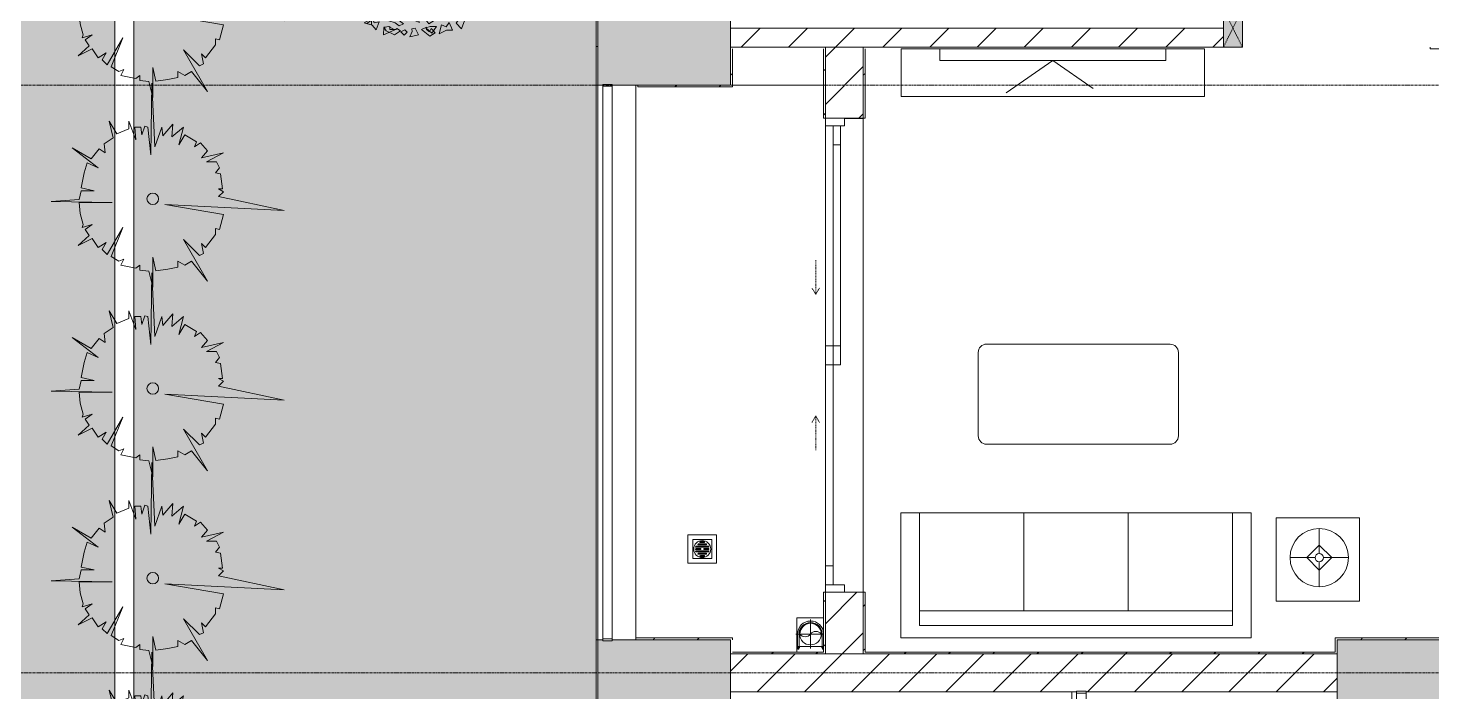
# Model space of a CAD drawing. Header units: millimetres. Extents: x 5357 to 259384, y -16348 to 109893.
# Drawn here: x 30646 to 38053, y 69837 to 73337 of the extents above; entities that cross this region are included whole.
import ezdxf

# ---------------------------------------------------------------- set-up
doc = ezdxf.new("R2010")
doc.units = ezdxf.units.MM
for name, pattern in [('Dash', [6, 3, -3]), ('Grid Line', [22.225, 12.7, -3.175, 3.175, -3.175]), ('IMPORT-CENTER _3_', [10.16, 6.35, -1.27, 1.27, -1.27])]:
    doc.linetypes.add(name, pattern=pattern)
for name, color, linetype, lineweight in [('0-1', 7, 'Continuous', 5), ('A-DOOR', 31, 'Continuous', 9), ('A-DOOR-FRAM', 31, 'Continuous', 9), ('A-DOOR-HDLN', 31, 'Dash', 9), ('A-FLOR-1', 53, 'Continuous', 9), ('A-FLOR-HRAL', 11, 'Continuous', 9), ('A-FLOR-HRAL-1', 254, 'Continuous', 9), ('A-FLOR-HRAL-2', 53, 'Continuous', 9), ('A-FLOR-PATT', 8, 'Continuous', 9), ('A-WALL', 113, 'Continuous', 9), ('A-WALL-1', 9, 'Continuous', 18), ('A-WALL-2', 53, 'Continuous', 9), ('A-WALL-3', 113, 'Continuous', 18), ('A-WALL-PATT', 111, 'Continuous', 9), ('A-WALL-PATT-1', 10, 'Continuous', 9), ('A-WALL-PATT-2', 53, 'Continuous', 9), ('G-IMPT', 8, 'Continuous', 9), ('G-IMPT-2', 8, 'IMPORT-CENTER _3_', 9), ('I-FURN', 30, 'Continuous', 9), ('I-FURN-1', 254, 'Continuous', 9), ('I-WALL-1', 9, 'Continuous', 18), ('L-PLNT-1', 7, 'Continuous', 9), ('M-EQPM', 50, 'Continuous', 9), ('S-BEAM-1', 53, 'Continuous', 9), ('S-COLS-1', 253, 'Continuous', 5), ('S-COLS-2', 9, 'Continuous', 18), ('S-COLS-3', 53, 'Continuous', 9), ('S-COLS-4', 254, 'Continuous', 9), ('S-COLS-HDLN-1', 53, 'Dash', 9), ('S-GRID-1', 1, 'Grid Line', 9)]:
    doc.layers.add(name, color=color, linetype=linetype, lineweight=lineweight)
pattern_1 = [(45, (0, 0), (-124.4508, 124.4508), [])]
pattern_2 = [(45, (0, 0), (-116.67262, 116.67262), [])]

# ---------------------------------------------------------------- blocks, each defined once
blk = doc.blocks.new('NCV_TKTC_KET CAU_rvt-1-TKCS_MB CẢNH QUAN CÂY XANH')
at = {"layer": 'S-COLS-1'}
for points in [[(34352.6, 73036.9), (34352.6, 73386.9), (33652.6, 73386.9), (33652.6, 73036.9), (33677.6, 73036.9), (33677.6, 73040.3), (33727.6, 73040.3), (33727.6, 73036.9)], [(33727.6, 69761.9), (34352.6, 69761.9), (34352.6, 70111.9), (33727.6, 70111.9), (33727.6, 70106.9), (33677.6, 70106.9), (33677.6, 70111.9), (33652.6, 70111.9), (33652.6, 69761.9), (33677.6, 69761.9)], [(38852.6, 69761.9), (38852.6, 70111.9), (37552.6, 70111.9), (37552.6, 69761.9), (38644.1, 69761.9)]]:
    blk.add_hatch(color=256, dxfattribs=at).paths.add_polyline_path(points)
at = {"layer": 'S-BEAM-1'}
blk.add_line((34362.6, 73036.9), (34842.6, 73036.9), dxfattribs=at)
at = {"layer": 'S-COLS-2'}
for p, q in [((33652.6, 73386.9), (33652.6, 73036.9)), ((34352.6, 73036.9), (34352.6, 73386.9)), ((33652.6, 73036.9), (33677.6, 73036.9)), ((33727.6, 73036.9), (34352.6, 73036.9)), ((33652.6, 70111.9), (33652.6, 69761.9)), ((33677.6, 70111.9), (33652.6, 70111.9)), ((34352.6, 70111.9), (33727.6, 70111.9)), ((34352.6, 69761.9), (34352.6, 70111.9)), ((37552.6, 70111.9), (37552.6, 69761.9)), ((38852.6, 70111.9), (37552.6, 70111.9))]:
    blk.add_line(p, q, dxfattribs=at)
blk = doc.blocks.new('Railing - 50 x 10mm-457210-TKCS_MB CẢNH QUAN CÂY XANH')
at = {"layer": 'A-FLOR-HRAL-2'}
for p, q in [((25, 5), (-25, 5)), ((-25, 5), (-25, -5)), ((25, -5), (25, 5)), ((-25, -5), (25, -5))]:
    blk.add_line(p, q, dxfattribs=at)
blk = doc.blocks.new('Railing - Railing-850823-TKCS_MB CẢNH QUAN CÂY XANH')
at = {"layer": 'A-FLOR-HRAL-2'}
for p, q in [((13269.1, 60569.6), (13269.1, 58880.8)), ((13319.1, 58880.8), (13319.1, 60569.6))]:
    blk.add_line(p, q, dxfattribs=at)
for p in [(13294.1, 60574.6), (13294.1, 58875.8)]:
    blk.add_blockref('Railing - 50 x 10mm-457210-TKCS_MB CẢNH QUAN CÂY XANH', p)
blk = doc.blocks.new('G1_SOF - BO TRU - 100x200-V60-TKCS_MB CẢNH QUAN CÂY XANH')
at = {"layer": 'S-COLS-3'}
blk.add_hatch(color=256, dxfattribs=at).paths.add_polyline_path([(50, 100), (-50, 100), (-50, -100), (50, -100)])
at = {"layer": 'S-COLS-2'}
for p, q in [((-50, 100), (-50, -100)), ((50, -100), (50, 100)), ((-50, -100), (50, -100))]:
    blk.add_line(p, q, dxfattribs=at)
at = {"layer": 'S-COLS-HDLN-1'}
for p, q in [((50, 100), (-50, -100)), ((-50, 100), (50, -100))]:
    blk.add_line(p, q, dxfattribs=at)
blk = doc.blocks.new('LOBBY_SOFA_1 - LOBBY_SOFA_1-V112-TKCS_MB CẢNH QUAN CÂY XANH')
at = {"layer": 'I-FURN'}
for p, q in [((-2556, 0), (-2556, -660)), ((-708, 0), (-2556, 0)), ((-708, -660), (-708, 0)), ((-2457, -66), (-2457, -660)), ((-807, -66), (-2457, -66)), ((-807, -660), (-807, -66)), ((-807, -143), (-2457, -143)), ((-1907, -143), (-1907, -660)), ((-1357, -143), (-1357, -660)), ((-3128.2, -193.5), (-2688.2, -193.5)), ((-3128.2, -633.5), (-3128.2, -193.5)), ((-2688.2, -193.5), (-2688.2, -633.5)), ((-2915.4, -269), (-2915.4, -401)), ((-2915.4, -357), (-2981.4, -423)), ((-2849.4, -423), (-2915.4, -357)), ((-2937.4, -423), (-3069.4, -423)), ((-2981.4, -423), (-2915.4, -489)), ((-2915.4, -489), (-2849.4, -423)), ((-2893.4, -423), (-2761.4, -423)), ((-2915.4, -445), (-2915.4, -577)), ((-2688.2, -633.5), (-3128.2, -633.5)), ((-2556, -660), (-708, -660)), ((-1160.3, -1020.5), (-2128.3, -1020.5)), ((-2172.3, -1064.5), (-2172.3, -1504.5)), ((-1116.3, -1504.5), (-1116.3, -1064.5)), ((-2128.3, -1548.5), (-1160.3, -1548.5))]:
    blk.add_line(p, q, dxfattribs=at)
for radius in [154, 22]:
    blk.add_circle((-2915.4, -423), radius, dxfattribs=at)
for centre, start, end in [((-2128.3, -1064.5), 90, 180), ((-1160.3, -1064.5), 0, 90), ((-2128.3, -1504.5), 180, 270), ((-1160.3, -1504.5), 270, 0)]:
    blk.add_arc(centre, 44, start, end, dxfattribs=at)
at = {"layer": 'I-FURN-1'}
for p, q in [((-708, 0), (-2556, 0)), ((-2556, 0), (-2556, -660)), ((-708, -660), (-708, 0)), ((-2688.2, -193.5), (-3128.2, -193.5)), ((-3128.2, -193.5), (-3128.2, -633.5)), ((-2688.2, -633.5), (-2688.2, -193.5)), ((-3128.2, -633.5), (-2688.2, -633.5)), ((-2556, -660), (-708, -660)), ((-1160.3, -1020.5), (-2128.3, -1020.5)), ((-2172.3, -1064.5), (-2172.3, -1504.5)), ((-1116.3, -1504.5), (-1116.3, -1064.5)), ((-2128.3, -1548.5), (-1160.3, -1548.5))]:
    blk.add_line(p, q, dxfattribs=at)
for centre, start, end in [((-2128.3, -1064.5), 90, 180), ((-1160.3, -1064.5), 0, 90), ((-2128.3, -1504.5), 180, 270), ((-1160.3, -1504.5), 270, 0)]:
    blk.add_arc(centre, 44, start, end, dxfattribs=at)
blk = doc.blocks.new('RES_BAN AN - RES_BAN AN-V80-TKCS_MB CẢNH QUAN CÂY XANH')
at = {"layer": 'I-FURN-1'}
for p, q in [((1600, 0), (0, 0)), ((0, 0), (0, -250)), ((1600, -250), (1600, 0)), ((0, -250), (1600, -250))]:
    blk.add_line(p, q, dxfattribs=at)
blk = doc.blocks.new('KE TIVI-2 - KE TIVI-2-V81-TKCS_MB CẢNH QUAN CÂY XANH')
at = {"layer": 'I-FURN-1'}
for p, q in [((-595.6, 0), (-595.6, -60)), ((595.6, 0), (-595.6, 0)), ((-595.6, -60), (595.6, -60)), ((0, -60), (-245.7, -232.1)), ((213, -209.1), (0, -60)), ((595.6, -60), (595.6, 0))]:
    blk.add_line(p, q, dxfattribs=at)
blk = doc.blocks.new('NCV_TKTC_TANG 1_rvt-1-TKCS_MB CẢNH QUAN CÂY XANH')
at = {"layer": 'A-WALL-PATT-1'}
h = blk.add_hatch(dxfattribs=at)
h.set_pattern_fill('FP_2', color=256, style=0, pattern_type=2)
h.set_pattern_definition(pattern_1)
h.paths.add_polyline_path([(34352.6, 73236.9), (36952.6, 73236.9), (36952.6, 73336.9), (34352.6, 73336.9)])
at = {"layer": 'A-WALL-PATT-2'}
h = blk.add_hatch(dxfattribs=at)
h.set_pattern_fill('FP_10', color=256, style=0, pattern_type=2)
h.set_pattern_definition(pattern_2)
h.paths.add_polyline_path([(34362.6, 73026.9), (34362.6, 73226.9), (34352.6, 73226.9), (34352.6, 73026.9)])
h = blk.add_hatch(dxfattribs=at)
h.set_pattern_fill('FP_10', color=256, style=0, pattern_type=2)
h.set_pattern_definition(pattern_2)
h.paths.add_polyline_path([(34852.6, 70036.9), (34852.6, 70362.4), (34842.6, 70362.3), (34842.6, 70036.9)])
h.paths.add_polyline_path([(34852.6, 72862.4), (34852.6, 73226.9), (34842.6, 73226.9), (34842.6, 72862.4)])
h = blk.add_hatch(dxfattribs=at)
h.set_pattern_fill('FP_10', color=256, style=0, pattern_type=2)
h.set_pattern_definition(pattern_2)
h.paths.add_polyline_path([(35052.6, 70046.9), (35062.6, 70046.9), (35062.6, 70362.4), (35052.6, 70362.4)])
h.paths.add_polyline_path([(35062.6, 72862.4), (35062.6, 73226.9), (35052.6, 73226.9), (35052.6, 72862.4)])
h = blk.add_hatch(dxfattribs=at)
h.set_pattern_fill('FP_10', color=256, style=0, pattern_type=2)
h.set_pattern_definition(pattern_2)
h.paths.add_polyline_path([(38052.6, 73226.9), (41842.6, 73226.9), (41842.6, 73236.9), (38042.6, 73236.9), (38042.6, 73226.9)])
h = blk.add_hatch(dxfattribs=at)
h.set_pattern_fill('FP_10', color=256, style=0, pattern_type=2)
h.set_pattern_definition(pattern_2)
h.paths.add_polyline_path([(33862.6, 73026.9), (34352.6, 73026.9), (34352.6, 73036.9), (33862.6, 73036.9)])
h = blk.add_hatch(dxfattribs=at)
h.set_pattern_fill('FP_10', color=256, style=0, pattern_type=2)
h.set_pattern_definition(pattern_2)
h.paths.add_polyline_path([(34362.6, 70111.9), (34362.6, 70121.9), (33852.6, 70121.9), (33852.6, 70111.9), (34352.6, 70111.9)])
h = blk.add_hatch(dxfattribs=at)
h.set_pattern_fill('FP_10', color=256, style=0, pattern_type=2)
h.set_pattern_definition(pattern_2)
h.paths.add_polyline_path([(38862.7, 70111.9), (38862.7, 70121.9), (37552.7, 70121.9), (37552.7, 70111.9), (38852.7, 70111.9)])
h = blk.add_hatch(dxfattribs=at)
h.set_pattern_fill('FP_10', color=256, style=0, pattern_type=2)
h.set_pattern_definition(pattern_2)
h.paths.add_polyline_path([(34407.6, 70036.9), (34842.6, 70036.9), (34842.6, 70046.9), (34352.6, 70046.9), (34352.6, 70036.9)])
h = blk.add_hatch(dxfattribs=at)
h.set_pattern_fill('FP_10', color=256, style=0, pattern_type=2)
h.set_pattern_definition(pattern_2)
h.paths.add_polyline_path([(36828.4, 70036.9), (37552.7, 70036.9), (37552.7, 70046.9), (35052.6, 70046.9), (35052.6, 70036.9), (35618, 70036.9)])
at = {"layer": 'A-FLOR-1'}
for p, q in [((34852.6, 72822.3), (34852.6, 71662.3)), ((35052.6, 72860.3), (34952.6, 72860.3)), ((35052.6, 72862.3), (35052.6, 70362.4)), ((35052.6, 70362.4), (35052.6, 72860.3))]:
    blk.add_line(p, q, dxfattribs=at)
at = {"layer": 'A-WALL-1'}
for p, q in [((36952.6, 73336.9), (34352.6, 73336.9)), ((34352.6, 73336.9), (34352.6, 73236.9)), ((34352.6, 73236.9), (36952.6, 73236.9))]:
    blk.add_line(p, q, dxfattribs=at)
at = {"layer": 'A-WALL-2'}
blk.add_line((36152.6, 68136.9), (36152.6, 69836.9), dxfattribs=at)
at = {"layer": 'I-WALL-1'}
for p, q in [((34352.6, 73226.9), (34352.6, 73036.9)), ((34362.6, 73026.9), (34362.6, 73226.9)), ((34842.6, 73226.9), (34842.6, 72862.4)), ((34852.6, 72862.4), (34852.6, 73226.9)), ((35052.6, 73226.9), (35052.6, 72862.4)), ((35062.6, 72862.4), (35062.6, 73226.9)), ((38042.6, 73236.9), (38042.6, 73226.9)), ((38042.6, 73226.9), (41842.6, 73226.9)), ((34352.6, 73036.9), (33862.6, 73036.9)), ((33862.6, 73036.9), (33862.6, 73026.9)), ((33862.6, 73026.9), (34352.6, 73026.9)), ((34352.6, 73026.9), (34362.6, 73026.9)), ((34842.6, 72862.4), (34852.6, 72862.4)), ((35052.6, 72862.4), (35062.6, 72862.4)), ((34842.6, 70362.4), (34842.6, 70046.9)), ((34852.6, 70362.4), (34842.6, 70362.4)), ((34852.6, 70036.9), (34852.6, 70362.3)), ((35052.6, 70362.4), (35052.6, 70046.9)), ((35062.6, 70362.4), (35052.6, 70362.4)), ((35062.6, 70046.9), (35062.6, 70362.4)), ((34362.6, 70121.9), (33852.6, 70121.9)), ((33852.6, 70121.9), (33852.6, 70111.9)), ((33852.6, 70111.9), (34352.6, 70111.9)), ((34362.6, 70111.9), (34362.6, 70121.9)), ((37552.7, 70121.9), (37542.7, 70121.9)), ((37542.7, 70121.9), (37542.7, 70046.9)), ((38862.7, 70121.9), (37552.7, 70121.9)), ((37552.7, 70046.9), (37552.7, 70111.9)), ((37552.7, 70111.9), (38852.7, 70111.9)), ((34352.6, 70046.9), (34352.6, 70036.9)), ((34352.6, 70036.9), (34842.6, 70036.9)), ((34842.6, 70046.9), (34362.6, 70046.9)), ((34842.6, 70036.9), (34852.6, 70036.9)), ((35052.6, 70046.9), (35052.6, 70036.9)), ((35052.6, 70036.9), (37552.7, 70036.9)), ((37542.7, 70046.9), (35062.6, 70046.9)), ((37552.7, 70036.9), (37552.7, 70046.9))]:
    blk.add_line(p, q, dxfattribs=at)
at = {"layer": 'A-FLOR-HRAL-1'}
blk.add_blockref('Railing - Railing-850823-TKCS_MB CẢNH QUAN CÂY XANH', (22908.5, 9260.7), dxfattribs=at)
at = {"layer": 'I-FURN-1'}
for name, p in [('RES_BAN AN - RES_BAN AN-V80-TKCS_MB CẢNH QUAN CÂY XANH', (35252.2, 73226.9)), ('KE TIVI-2 - KE TIVI-2-V81-TKCS_MB CẢNH QUAN CÂY XANH', (36052.2, 73226.9))]:
    blk.add_blockref(name, p, dxfattribs=at)
at = {"layer": 'I-FURN-1', "rotation": 180}
blk.add_blockref('LOBBY_SOFA_1 - LOBBY_SOFA_1-V112-TKCS_MB CẢNH QUAN CÂY XANH', (34542.6, 70121.9), dxfattribs=at)
at = {"layer": 'S-COLS-4'}
blk.add_blockref('G1_SOF - BO TRU - 100x200-V60-TKCS_MB CẢNH QUAN CÂY XANH', (37002.6, 73336.9), dxfattribs=at)
blk = doc.blocks.new('Railing - 50 x 10mm-1251311-TKCS_MB CẢNH QUAN CÂY XANH')
at = {"layer": 'A-FLOR-HRAL'}
for p, q in [((25, 5), (-25, 5)), ((-25, 5), (-25, -5)), ((25, -5), (25, 5)), ((-25, -5), (25, -5))]:
    blk.add_line(p, q, dxfattribs=at)
blk = doc.blocks.new('Railing - Railing-1598235-TKCS_MB CẢNH QUAN CÂY XANH')
at = {"layer": 'A-FLOR-HRAL'}
for p, q in [((33677.6, 73030.3), (33677.6, 70116.9)), ((33727.6, 70116.9), (33727.6, 73030.3))]:
    blk.add_line(p, q, dxfattribs=at)
for p in [(33702.6, 73035.3), (33702.6, 70111.9)]:
    blk.add_blockref('Railing - 50 x 10mm-1251311-TKCS_MB CẢNH QUAN CÂY XANH', p)
blk = doc.blocks.new('TKTC_XREF_251221_MB TANG 1 - TKTC_XREF_260130_MB TANG 1_dwg_THU NUOC - THU NUOC-444531-TKCS_MB TẦNG 1-4202120-TKCS_MB CẢNH QUAN CÂY XANH')
at = {"layer": 'M-EQPM'}
for p, q in [((-23.3, 10.8), (40.9, 10.8)), ((40.9, 4.8), (-23.3, 4.8)), ((-11, 23.3), (28.5, 23.3)), ((28.5, 17.3), (-11, 17.3)), ((-1.1, 35.6), (18.5, 35.6)), ((18.5, 29.6), (-1.1, 29.6)), ((-23.3, -13.6), (40.9, -13.6)), ((40.9, -19.6), (-23.3, -19.6)), ((-11, -26.1), (28.5, -26.1)), ((28.5, -32.1), (-11, -32.1)), ((-1.1, -38.5), (18.5, -38.5)), ((18.5, -44.5), (-1.1, -44.5))]:
    blk.add_line(p, q, dxfattribs=at)
at = {"layer": 'M-EQPM', "flags": 128}
for points in [[(83.7, -79.4), (83.7, 70.6), (-66.3, 70.6), (-66.3, -79.4)], [(58.7, -54.4), (58.7, 45.6), (-41.3, 45.6), (-41.3, -54.4)]]:
    blk.add_lwpolyline(points, close=True, dxfattribs=at)
for points in [[(-23.3, -1.2), (0.7, -1.2), (0.7, -7.2), (-23.3, -7.2)], [(40.9, -7.2), (16.7, -7.2), (16.7, -1.2), (40.9, -1.2)]]:
    blk.add_lwpolyline(points, dxfattribs=at)
at = {"layer": 'M-EQPM'}
for centre, radius, start, end in [((8.7, -4.4), 45, 360, 180), ((8.7, -4.4), 45, 360, 180), ((-23.3, 7.8), 3, 90, 270), ((-11, 20.3), 3, 90, 270), ((-1.1, 32.6), 3, 90, 270), ((18.5, 32.6), 3, 270, 90), ((28.5, 20.3), 3, 270, 90), ((40.9, 7.8), 3, 270, 90), ((8.7, -4.4), 45, 180, 360), ((8.7, -4.4), 45, 180, 360), ((-23.3, -4.2), 3, 90, 270), ((-23.3, -16.6), 3, 90, 270), ((-11, -29.1), 3, 90, 270), ((-1.1, -41.5), 3, 90, 270), ((18.5, -41.5), 3, 270, 90), ((28.5, -29.1), 3, 270, 90), ((40.9, -4.2), 3, 270, 90), ((40.9, -16.6), 3, 270, 90)]:
    blk.add_arc(centre, radius, start, end, dxfattribs=at)
blk = doc.blocks.new('TKTC_XREF_251221_MB TANG 1 - TKTC_XREF_260130_MB TANG 1_dwg_CUM U_DN100-V297-TKCS_MB CẢNH QUAN CÂY XANH')
at = {"layer": 'G-IMPT'}
blk.add_hatch(color=256, dxfattribs=at).paths.add_polyline_path([(0, 61), (0, 57), (14.8, 55.1), (28.5, 49.4), (40.3, 40.3), (49.4, 28.5), (55.1, 14.8), (57, 0), (55.1, -14.8), (49.4, -28.5), (40.3, -40.3), (28.5, -49.4), (14.8, -55.1), (0, -57), (0, -61), (15.8, -58.9), (30.5, -52.8), (43.1, -43.1), (52.8, -30.5), (58.9, -15.8), (61, 0), (58.9, 15.8), (52.8, 30.5), (43.1, 43.1), (30.5, 52.8), (15.8, 58.9)])
for p, q in [((-79.1, 66.6), (-79.1, 63.4)), ((-76.6, 66.6), (-76.6, 63.4)), ((-74.6, 66.6), (-74.6, 63.4)), ((-72.7, 69.3), (-72.7, 60.7)), ((-66.9, 67.9), (-71.7, 67.9)), ((-66.9, 62.1), (-71.7, 62.1)), ((-65, 69), (0, 69)), ((-79.1, -63.4), (-79.1, -66.6)), ((-76.6, -63.4), (-76.6, -66.6)), ((-74.6, -63.4), (-74.6, -66.6)), ((-72.7, -60.7), (-72.7, -68.3)), ((-66.9, -62.1), (-71.7, -62.1)), ((-66.9, -67.9), (-71.7, -67.9))]:
    blk.add_line(p, q, dxfattribs=at)
at = {"layer": 'G-IMPT', "flags": 128}
for points in [[(-72.7, 67.6), (-78.1, 67.6), (-78.1, 62.4), (-72.7, 62.4)], [(-71.7, 59.2), (-66.9, 59.2), (-66.9, 70.8), (-71.7, 70.8)], [(-66.9, 70.8), (-66.9, 72.7), (-65, 72.7), (-65, 57.3), (-66.9, 57.3), (-66.9, 59.2)], [(-65, 61), (0, 61), (0, 57)], [(-72.7, -62.4), (-78.1, -62.4), (-78.1, -67.6), (-72.7, -67.6)], [(-66.9, -68.3), (-66.9, -59.2), (-71.7, -59.2)], [(-66.9, -59.2), (-66.9, -57.3), (-65, -57.3), (-65, -68.3)], [(-65, -61), (0, -61), (0, -57)]]:
    blk.add_lwpolyline(points, dxfattribs=at)
at = {"layer": 'G-IMPT'}
for centre, radius, start, end in [((-78.1, 66.6), 0.96, 90, 180), ((-78.1, 63.4), 0.96, 180, 270), ((-71.1, 69.3), 1.56, 112.61986, 247.38014), ((-67.9, 65), 4.8, 143.1301, 216.8699), ((-71.1, 60.7), 1.56, 112.61986, 247.38014), ((0, 0), 69, 271.95476, 90), ((0, 0), 61, 270, 90), ((0, 0), 57, 270, 90), ((-78.1, -63.4), 0.96, 90, 180), ((-78.1, -66.6), 0.96, 180, 270), ((-71.1, -60.7), 1.56, 112.61986, 247.38014), ((-67.9, -65), 4.8, 143.1301, 216.8699)]:
    blk.add_arc(centre, radius, start, end, dxfattribs=at)
blk = doc.blocks.new('TKTC_XREF_251221_MB TANG 1 - TKTC_XREF_260130_MB TANG 1_dwg_$cc-V247-TKCS_MB CẢNH QUAN CÂY XANH')
at = {"layer": 'G-IMPT'}
blk.add_circle((0, 0), 0.5, dxfattribs=at)
for centre, radius, start, end in [((0, 0), 0.5, 90, 270), ((0.188, 0.25), 0.313, 126.8699, 233.1301), ((-0.188, -0.25), 0.313, 306.8699, 53.1301)]:
    blk.add_arc(centre, radius, start, end, dxfattribs=at)
at = {"layer": 'G-IMPT-2'}
for p, q in [((-0.673, 0), (0.673, 0)), ((0, -0.673), (0, 0.607))]:
    blk.add_line(p, q, dxfattribs=at)
blk = doc.blocks.new('TKTC_XREF_251221_MB TANG 1 - TKTC_XREF_260130_MB TANG 1_dwg-4202109-TKCS_MB CẢNH QUAN CÂY XANH')
at = {"layer": 'G-IMPT'}
blk.add_line((-168309.1, -331269.6), (-168449.6, -331269.6), dxfattribs=at)
at = {"layer": 'G-IMPT', "flags": 128}
for points in [[(-168449.6, -331269.6), (-168449.6, -331119.9), (-168309.1, -331119.9)], [(-168309.1, -331269.7), (-168449.9, -331269.7), (-168449.7, -331299.7)]]:
    blk.add_lwpolyline(points, dxfattribs=at)
blk.add_blockref('TKTC_XREF_251221_MB TANG 1 - TKTC_XREF_260130_MB TANG 1_dwg_THU NUOC - THU NUOC-444531-TKCS_MB TẦNG 1-4202120-TKCS_MB CẢNH QUAN CÂY XANH', (-168957.9, -330752))
for name, p, xscale, yscale, zscale, rotation in [('TKTC_XREF_251221_MB TANG 1 - TKTC_XREF_260130_MB TANG 1_dwg_$cc-V247-TKCS_MB CẢNH QUAN CÂY XANH', (-168378.1, -331204.7), 113.7150000000073, 113.7150000000073, 113.7150000000073, 269.9990086637467), ('TKTC_XREF_251221_MB TANG 1 - TKTC_XREF_260130_MB TANG 1_dwg_CUM U_DN100-V297-TKCS_MB CẢNH QUAN CÂY XANH', (-168377.2, -331204.7), 0.9975000000000007, 0.9975000000000007, 0.9975000000000007, 90.00099133829464)]:
    blk.add_blockref(name, p, dxfattribs=dict(xscale=xscale, yscale=yscale, zscale=zscale, rotation=rotation))
blk = doc.blocks.new('TKTC_XREF_251221_MB TANG 1 - TKTC_XREF_251221_MB TANG 1-2038492-TKCS_MB CẢNH QUAN CÂY XANH')
blk.add_blockref('TKTC_XREF_251221_MB TANG 1 - TKTC_XREF_260130_MB TANG 1_dwg-4202109-TKCS_MB CẢNH QUAN CÂY XANH', (169499.1, 384109.7))
blk = doc.blocks.new('CAY MAI VAN PHUC - CAY DUC SOC_dwg-2256080-TKCS_MB CẢNH QUAN CÂY XANH')
at = {"layer": 'G-IMPT', "flags": 128}
blk.add_lwpolyline([(32.8, 479.5), (12.9, 293.4), (6.2, 771.8), (-13.8, 346.6), (-60.3, 479.5), (-67, 419.7), (-133.5, 499.4), (-126.8, 413), (-206.6, 479.5), (-173.4, 359.9), (-213.3, 426.3), (-293.1, 379.8), (-279.8, 346.6), (-319.7, 373.2), (-366.2, 320), (-326.3, 273.5), (-472.6, 306.7), (-359.6, 246.9), (-426.1, 246.9), (-446, 207.1), (-419.4, 173.8), (-452.7, 167.2), (-466, 67.5), (-439.4, 67.5), (-472.6, 47.6), (-439.4, 14.4), (-878.3, -78.6), (-80.3, -38.8), (-472.6, -105.2), (-446, -204.9), (-419.4, -198.2), (-419.4, -238.1), (-352.9, -324.5), (-326.3, -297.9), (-339.6, -364.4), (-313, -377.6), (-206.6, -271.3), (-366.2, -550.4), (-259.8, -417.5), (-213.3, -444.1), (-166.7, -417.5), (-166.7, -457.4), (-100.2, -470.7), (-19.9, -481.4), (-0.5, -390.9), (-0.5, -590.3), (26.2, -484), (86, -477.3), (86, -444.1), (112.6, -464), (212.4, -444.1), (192.4, -404.2), (225.7, -417.5), (278.9, -384.3), (199.1, -191.6), (305.5, -371), (338.7, -337.8), (312.1, -291.3), (365.3, -324.5), (405.2, -264.7), (498.3, -311.2), (425.2, -244.8), (451.8, -204.9), (405.2, -171.7), (471.7, -191.6), (465.1, -171.7), (485, -98.6), (491.7, -25.5), (272.2, -25.5), (677.9, -18.8), (491.7, -5.6), (478.4, 54.2), (391.9, 54.2), (478.4, 74.2), (458.4, 173.8), (438.5, 240.3), (365.3, 207.1), (538.2, 340), (411.9, 266.9), (358.7, 333.3), (318.8, 306.7), (325.4, 366.5), (265.6, 406.4), (292.2, 519.4), (239, 433), (159.2, 466.2), (159.2, 519.4), (112.6, 393.1), (119.3, 479.5), (79.4, 479.5), (72.7, 426.3), (52.8, 486.1)], close=True, dxfattribs=at)
at = {"layer": 'G-IMPT'}
blk.add_circle((0, 0), 38.6, dxfattribs=at)
blk = doc.blocks.new('CAY MAI VAN PHUC - CAY BONG TRANG-2256527-TKCS_MB CẢNH QUAN CÂY XANH')
at = {"extrusion": (0, 0, -1), "xscale": 0.7894736842105263, "yscale": 0.7894736842105263, "zscale": -0.7894736842105263, "rotation": 180}
blk.add_blockref('CAY MAI VAN PHUC - CAY DUC SOC_dwg-2256080-TKCS_MB CẢNH QUAN CÂY XANH', (0, 0), dxfattribs=at)
blk = doc.blocks.new('CAY BACH TRINH - CAY BACH TRINH_dwg-2249800-TKCS_MB CẢNH QUAN CÂY XANH')
at = {"layer": 'G-IMPT', "flags": 128}
for points in [[(-357, 1653), (-250, 1541), (-201, 1603), (-123, 1566), (-133, 1703), (-220, 1653)], [(7, 1749), (-25, 1628), (43, 1591), (160, 1616)], [(335, 1653), (267, 1616), (316, 1566), (365, 1591)], [(423, 1516), (443, 1553), (433, 1653), (560, 1578), (472, 1491)], [(-874, 1403), (-896, 1328), (-826, 1327), (-809, 1379)], [(-870, 1320), (-769, 1323), (-719, 1438), (-798, 1395)], [(-715, 1368), (-728, 1408), (-805, 1472), (-663, 1508), (-663, 1385)], [(-648, 1504), (-672, 1392), (-758, 1347), (-746, 1419), (-706, 1444)], [(-477, 1437), (-459, 1512), (-646, 1555)], [(-578, 1452), (-505, 1613), (-404, 1608), (-431, 1511), (-482, 1548), (-505, 1489), (-486, 1456)], [(-428, 1425), (-446, 1319), (-376, 1318), (-327, 1420)], [(-83, 1327), (-48, 1351), (-99, 1506), (-301, 1542), (-270, 1454), (-140, 1428)], [(-133, 1478), (-191, 1403), (-152, 1303), (-113, 1353)], [(23, 1503), (131, 1428), (267, 1478), (209, 1528), (131, 1503)], [(121, 1587), (40, 1602), (86, 1521)], [(533, 1553), (590, 1452), (520, 1446), (509, 1467), (423, 1512), (399, 1468), (319, 1525), (383, 1562)], [(579, 1478), (745, 1541), (813, 1466), (725, 1416), (716, 1478), (657, 1453), (647, 1416)], [(871, 1391), (823, 1341), (784, 1253), (891, 1316)], [(-1174, 1238), (-1112, 1130), (-1037, 1152), (-972, 1252)], [(-766, 1181), (-866, 1042), (-1009, 1038), (-900, 1094)], [(-996, 1019), (-915, 1047), (-883, 1171), (-978, 1137)], [(-989, 1076), (-860, 1099), (-799, 1231), (-876, 1225), (-913, 1152)], [(-697, 1145), (-671, 1210), (-634, 1180), (-660, 1114)], [(-556, 1333), (-692, 1179), (-600, 1129), (-460, 1181), (-492, 1255), (-553, 1247)], [(-269, 1228), (-328, 1128), (-220, 1091), (-172, 1128)], [(14, 1366), (-94, 1266), (-74, 1166), (43, 1066), (140, 1116), (23, 1178), (101, 1291)], [(-50, 1140), (92, 1178), (86, 1252), (-14, 1249)], [(511, 1378), (306, 1366), (335, 1266), (472, 1203), (501, 1278), (452, 1316)], [(667, 1353), (579, 1291), (628, 1241), (735, 1278)], [(696, 1091), (891, 1141), (949, 1253), (920, 1016), (803, 1003)], [(1064, 1244), (1080, 1108), (985, 1158), (937, 1212)], [(1027, 1278), (998, 1228), (1037, 1191), (1135, 1203)], [(1144, 1166), (1135, 1128), (1203, 1078), (1281, 1091)], [(-1364, 914), (-1208, 910), (-1218, 988), (-1136, 1017), (-1240, 1107), (-1267, 1010)], [(-1164, 910), (-1135, 1007), (-1204, 1044), (-1282, 1000), (-1216, 980)], [(-1010, 928), (-1137, 803), (-990, 828)], [(-840, 791), (-799, 735), (-718, 839), (-724, 876), (-821, 927), (-821, 894), (-775, 847)], [(-415, 941), (-483, 878), (-454, 853), (-386, 878)], [(-113, 953), (-201, 878), (-152, 778), (-84, 866)], [(267, 1128), (228, 1041), (257, 966), (267, 1041)], [(413, 1016), (443, 853), (365, 803), (472, 766), (511, 903)], [(647, 866), (579, 1066), (686, 928)], [(813, 978), (784, 891), (1018, 903), (920, 991)], [(1047, 1103), (998, 1028), (1066, 978), (1164, 978), (1066, 1016)], [(-1302, 703), (-1351, 666), (-1312, 653)], [(-1279, 631), (-1217, 768), (-1027, 752), (-1169, 714)], [(-993, 702), (-1009, 756), (-1064, 751)], [(-717, 878), (-717, 816), (-688, 841)], [(140, 878), (131, 728), (335, 603), (384, 628), (218, 716), (306, 841)], [(579, 803), (540, 716), (599, 691), (647, 741)], [(823, 791), (784, 653), (842, 491), (891, 578), (823, 628)], [(988, 791), (1008, 628), (1096, 616), (1144, 678)], [(1261, 753), (1203, 803), (1193, 853), (1232, 891), (1310, 841)], [(1339, 702), (1463, 665), (1444, 774), (1337, 802)], [(-1595, 553), (-1527, 591), (-1429, 491), (-1497, 416), (-1634, 403), (-1653, 491)], [(-1424, 524), (-1440, 618), (-1501, 607), (-1513, 501)], [(-1380, 266), (-1361, 403), (-1185, 528), (-1224, 441)], [(-1109, 650), (-1174, 560), (-1345, 537), (-1285, 585)], [(-1283, 435), (-1251, 475), (-1188, 428), (-1232, 366)], [(-1065, 367), (-1127, 366), (-1158, 473), (-1082, 500), (-981, 458), (-1000, 389)], [(-942, 366), (-893, 503), (-795, 453), (-825, 366), (-873, 403)], [(-721, 477), (-654, 499), (-671, 550)], [(-220, 591), (-289, 516), (-386, 578), (-386, 628), (-289, 591), (-181, 653)], [(-74, 528), (-35, 541), (-6, 491), (-74, 466)], [(1135, 478), (1232, 328), (1164, 228), (1154, 328)], [(1310, 591), (1252, 628), (1193, 603), (1203, 553), (1281, 541)], [(1270, 413), (1394, 410), (1386, 473), (1452, 496), (1368, 568), (1347, 490)], [(1422, 673), (1471, 586), (1531, 604), (1583, 684)], [(1447, 578), (1476, 466), (1593, 366), (1544, 503)], [(-1597, 135), (-1570, 248), (-1626, 391), (-1648, 247)], [(-1619, 320), (-1482, 361), (-1595, 398)], [(-1363, 198), (-1471, 259), (-1494, 200), (-1562, 210), (-1523, 107), (-1467, 166)], [(-1478, 213), (-1422, 297), (-1459, 373), (-1523, 336)], [(-1328, 370), (-1279, 378), (-1302, 402)], [(-1274, 77), (-1290, 255), (-1183, 312), (-1221, 219)], [(-855, 181), (-881, 279), (-825, 405), (-958, 362), (-994, 169)], [(491, 441), (443, 366), (511, 303), (569, 328), (521, 378)], [(813, 191), (881, 116), (891, -22), (988, 78), (930, 266)], [(1319, 245), (1280, 215), (1311, 205)], [(1378, 453), (1369, 353), (1437, 303), (1476, 366)], [(1553, 425), (1451, 325), (1568, 345)], [(-1619, 40), (-1622, 139), (-1683, 152), (-1767, 105)], [(-1482, 60), (-1448, -1), (-1384, -6), (-1369, 43), (-1433, 90)], [(-1478, 141), (-1429, 91), (-1371, 128)], [(-74, 16), (-123, -9), (-94, -34), (-55, -22)], [(1085, 125), (1140, 155), (1218, 75), (1163, 15), (1054, 5), (1038, 75)], [(1310, 166), (1300, 116), (1222, 128), (1232, 203)], [(1256, -105), (1272, 5), (1412, 105), (1381, 35)], [(1476, 153), (1534, 78), (1583, 116), (1544, 216)], [(1624, 156), (1594, 16), (1487, -41), (1502, 50), (1551, 81)], [(-1595, -47), (-1673, -9), (-1702, -172), (-1673, -209), (-1536, -209), (-1556, -172), (-1634, -147)], [(-1515, -106), (-1486, -178), (-1501, -227), (-1553, -242), (-1599, -161)], [(-1449, -521), (-1419, -309), (-1263, -222), (-1351, -346)], [(-1291, -267), (-1232, -115), (-1304, -62), (-1376, -95)], [(-1145, -345), (-1046, -242), (-1021, -71), (-1105, -125), (-1069, -201)], [(-688, -191), (-610, -147), (-641, -60), (-704, -55), (-685, -122)], [(11, -79), (65, -80), (51, -44), (11, -37)], [(832, -134), (784, -184), (823, -222)], [(1179, -205), (1218, -245), (1264, -215)], [(1398, -9), (1408, -159), (1232, -234), (1339, -134)], [(1563, -293), (1595, -211), (1641, -250), (1609, -331)], [(-1604, -526), (-1578, -497), (-1615, -421), (-1690, -396)], [(-1489, -516), (-1411, -473), (-1448, -396), (-1534, -351), (-1465, -430)], [(-1224, -515), (-1157, -451), (-1369, -353), (-1324, -476)], [(-935, -470), (-860, -411), (-900, -361), (-966, -383)], [(-582, -741), (-504, -613), (-626, -407), (-681, -406), (-575, -561), (-711, -631)], [(1085, -355), (1023, -325), (999, -455), (1023, -485), (1132, -485), (1116, -455), (1054, -435)], [(1477, -247), (1352, -421), (1173, -426), (1309, -356)], [(1427, -309), (1447, -409), (1525, -409), (1573, -334), (1505, -346)], [(-1553, -680), (-1504, -649), (-1521, -598), (-1613, -563)], [(-1546, -521), (-1536, -609), (-1595, -596), (-1604, -509)], [(-1173, -669), (-1368, -622), (-1473, -694), (-1336, -498), (-1227, -542)], [(-1024, -493), (-1058, -702), (-1088, -530)], [(-888, -735), (-838, -578), (-745, -570), (-823, -487), (-921, -590)], [(-229, -532), (-269, -525), (-272, -467), (-200, -477)], [(-129, -656), (-34, -622), (23, -722), (0, -767), (-69, -688), (-193, -693)], [(1202, -735), (1225, -565), (1350, -495), (1280, -595)], [(1330, -484), (1271, -546), (1300, -671), (1369, -596)], [(1384, -736), (1435, -805), (1537, -675), (1529, -628), (1408, -565), (1408, -607), (1465, -665)], [(-1468, -852), (-1402, -831), (-1326, -772), (-1450, -777)], [(-1390, -946), (-1429, -809), (-1361, -709), (-1332, -796), (-1361, -846)], [(-1270, -915), (-1163, -901), (-1183, -834), (-1295, -817)], [(-1144, -1010), (-957, -1095), (-936, -993), (-1027, -873), (-1088, -926), (-1063, -982)], [(-811, -903), (-736, -844), (-727, -764), (-770, -826)], [(-393, -926), (-281, -901), (-277, -790), (-378, -835)], [(614, -795), (506, -893), (444, -803), (510, -740), (536, -796)], [(1048, -911), (967, -1024), (753, -1052), (829, -993)], [(1124, -735), (1132, -805), (1085, -795), (1077, -725)], [(1193, -846), (1173, -780), (1104, -785)], [(1249, -1075), (1218, -965), (1272, -885), (1295, -955), (1272, -995)], [(1359, -809), (1271, -859), (1281, -984), (1330, -909)], [(-1251, -1066), (-1426, -1044), (-1452, -946), (-1351, -943), (-1371, -1002), (-1308, -1008), (-1282, -979)], [(-1130, -1172), (-1165, -1196), (-1203, -1289), (-1280, -1164), (-1162, -1128)], [(-698, -1231), (-557, -1193), (-527, -1096), (-584, -953), (-693, -951), (-619, -1061), (-741, -1124)], [(-384, -1242), (-286, -1181), (-363, -1098), (-424, -1108)], [(-120, -1056), (-31, -1033), (-45, -997), (-117, -988)], [(176, -1143), (205, -1087), (168, -1096)], [(550, -1034), (443, -1134), (482, -1196), (569, -1146)], [(1103, -1266), (1025, -1267), (986, -1133), (1081, -1099), (1208, -1151), (1184, -1238)], [(1066, -1096), (1086, -1171), (1271, -1121)], [(-1117, -1335), (-1039, -1334), (-1059, -1267), (-1114, -1266)], [(-883, -1296), (-1010, -1321), (-942, -1409), (-834, -1384)], [(-771, -1348), (-831, -1232), (-975, -1212), (-947, -1284), (-866, -1298)], [(-872, -1573), (-787, -1482), (-829, -1416), (-944, -1384)], [(-622, -1399), (-535, -1360), (-523, -1254), (-580, -1280)], [(-336, -1491), (-270, -1405), (-332, -1372), (-423, -1439)], [(-180, -1469), (12, -1396), (-45, -1309), (-194, -1290), (-200, -1370), (-142, -1392)], [(411, -1324), (581, -1272), (441, -1226)], [(667, -1184), (647, -1221), (764, -1334), (959, -1271), (891, -1209), (764, -1246)], [(775, -1261), (835, -1251), (807, -1222)], [(-505, -1659), (-547, -1509), (-620, -1542), (-671, -1472), (-727, -1598), (-626, -1595)], [(-386, -1646), (-464, -1534), (-357, -1534), (-289, -1559)], [(-215, -1584), (-355, -1693), (-443, -1641), (-373, -1567), (-346, -1624), (-297, -1583), (-299, -1545)], [(-55, -1574), (-63, -1616), (-24, -1708), (-167, -1674), (-109, -1565)], [(69, -1680), (123, -1624), (62, -1590), (23, -1629)], [(323, -1445), (199, -1404), (83, -1492), (153, -1523), (221, -1476)], [(228, -1671), (131, -1609), (189, -1571), (209, -1584), (306, -1584), (306, -1534), (404, -1546), (365, -1609)], [(411, -1674), (406, -1550), (330, -1534), (226, -1592)], [(731, -1476), (595, -1400), (567, -1474), (481, -1461), (531, -1590), (600, -1516)], [(608, -1509), (686, -1484), (608, -1434)]]:
    blk.add_lwpolyline(points, close=True, dxfattribs=at)
blk = doc.blocks.new('CAY BACH TRINH - CAY BACH TRINH-2271498-TKCS_MB CẢNH QUAN CÂY XANH')
at = {"extrusion": (0, 0, -1), "xscale": 0.3200000000000001, "yscale": 0.3200000000000001, "zscale": -0.3200000000000001, "rotation": 180}
blk.add_blockref('CAY BACH TRINH - CAY BACH TRINH_dwg-2249800-TKCS_MB CẢNH QUAN CÂY XANH', (0, 0), dxfattribs=at)
blk = doc.blocks.new('DEG_02-DEG_03 - DEG_02-2500x2400mm-CỬA ĐI 02 CÁNH TRƯỢT-625766-TKCS_MB CẢNH QUAN CÂY XANH')
at = {"layer": 'A-DOOR'}
for p, q in [((-1110, 100), (-1210, 100)), ((-1210, 100), (-1210, 60)), ((-1110, 60), (-1110, 100)), ((-1110, 100), (-50, 100)), ((50, 100), (-50, 100)), ((-50, 100), (-50, 60)), ((50, 60), (50, 100)), ((-1210, 60), (-1110, 60)), ((-50, 60), (-1110, 60)), ((50, 60), (-50, 60)), ((-50, 60), (-50, 20)), ((-50, 60), (50, 60)), ((-50, 20), (50, 20)), ((50, 20), (50, 60)), ((50, 60), (1110, 60)), ((1110, 20), (50, 20)), ((1210, 60), (1110, 60)), ((1110, 60), (1110, 20)), ((1110, 20), (1210, 20)), ((1210, 20), (1210, 60))]:
    blk.add_line(p, q, dxfattribs=at)
at = {"layer": 'A-DOOR-FRAM'}
for p, q in [((-1210, 100), (-1250, 100)), ((-1250, 100), (-1250, 0)), ((-1210, 0), (-1210, 100)), ((1250, 100), (1210, 100)), ((1210, 100), (1210, 0)), ((1250, 0), (1250, 100)), ((-1250, 0), (-1210, 0)), ((1210, 0), (1250, 0))]:
    blk.add_line(p, q, dxfattribs=at)
at = {"layer": 'A-DOOR-HDLN'}
for p, q in [((-500.4, 151.1), (-320.4, 151.1)), ((-320.4, 151.1), (-355, 171.1)), ((-320.4, 151.1), (-355, 131.1)), ((320.4, 151.1), (355, 171.1)), ((320.4, 151.1), (355, 131.1)), ((500.4, 151.1), (320.4, 151.1))]:
    blk.add_line(p, q, dxfattribs=at)

msp = doc.modelspace()

# ---------------------------------------------------------------- hatches: boundary and pattern name
at = {"layer": 'A-FLOR-PATT'}
h = msp.add_hatch(dxfattribs=at)
h.set_pattern_fill('FP_23', color=256, style=0, pattern_type=2)
h.set_pattern_definition([(0, (167.64, 11.2), (558.8, 558.8), [83.82, -16.764, 22.352, -16.764, -419.1]), (0, (167.64, 11.2), (558.8, 558.8), [-139.7, 83.82, -335.28]), (0, (139.7, 27.94), (558.8, 558.8), [55.88, -41.91, 83.82, -41.91, -335.28]), (0, (139.7, 27.94), (558.8, 558.8), [-223.52, 55.88, -279.4]), (0, (335.3, 251.46), (558.8, 558.8), [69.85, -27.94, 69.85, -391.16]), (0, (55.9, 363.2), (558.8, 558.8), [27.94, -55.88, 27.94, -447.04]), (90, (111.76, 363.2), (-558.8, 558.8), [50.292, -508.508]), (90, (279.4, 27.94), (-558.8, 558.8), [55.88, -502.92]), (90, (419.1, 251.46), (-558.8, 558.8), [55.88, -502.92]), (45, (352.04, 22.35), (0, 558.7996), [55.88, -734.383]), (135, (206.76, 22.35), (-558.7996, 0), [55.88, -734.383]), (63.435, (335.28, 25.15), (-0.0005, 558.8001), [55.88, -1193.635]), (75.964, (307.34, 27.94), (-0.00237, 558.80038), [55.88, -2248.111]), (75.964, (447.04, 251.46), (-0.00237, 558.80038), [44.704, -2259.287]), (75.964, (122.94, 363.22), (-0.00237, 558.80038), [39.116, -2264.875]), (104.036, (251.46, 27.94), (0.00237, 558.80038), [55.88, -2248.111]), (104.036, (391.16, 251.46), (0.00237, 558.80038), [44.704, -2259.287]), (104.036, (100.58, 363.22), (0.00237, 558.80038), [39.116, -2264.875]), (116.565, (223.52, 25.15), (0.0005, 558.8001), [55.88, -1193.634])])
h.paths.add_polyline_path([(33642.6, 17336.9), (33652.6, 17337), (33652.6, 19136.9), (33642.6, 19136.9), (33642.6, 25711.9), (33652.6, 25711.9), (33652.6, 27336.9), (33642.6, 27336.9), (33642.6, 33737.4), (31203.5, 33737.4), (31203.5, 18236.9), (31211.1, 18125), (31226.1, 18036.7), (31254, 17939.7), (31292.6, 17846.4), (31341.4, 17758.1), (31399.9, 17675.8), (31480, 17589), (31547.2, 17529.8), (31624.7, 17474.9), (31713, 17426.1), (31806.2, 17387.4), (31903.2, 17359.5), (32002.7, 17342.6), (32103.5, 17336.9)])
h.paths.add_polyline_path([(31203.5, 37137.4), (33642.6, 37137.4), (33642.6, 59946.9), (33652.6, 59946.9), (33652.6, 61561.9), (33642.6, 61561.9), (33642.6, 65035.3), (33652.6, 65035.3), (33652.6, 65040.9), (33642.6, 65040.9), (33642.6, 68136.9), (33652.6, 68136.9), (33652.6, 69762.3), (33642.6, 69762.3), (33642.6, 78236.9), (35742.6, 78236.9), (35744.4, 79046.9), (38162.6, 79046.9), (38162.6, 79036.9), (38152.6, 79036.9), (38152.6, 78236.9), (42252.6, 78236.9), (42252.6, 78636.9), (42552.6, 78636.9), (42552.6, 79236.9), (36103.5, 79236.9), (35855.3, 79230.6), (35607.8, 79211.8), (35361.5, 79180.4), (35117.1, 79136.6), (34875.3, 79080.5), (34636.6, 79012.2), (34401.7, 78931.9), (34171.2, 78839.8), (33945.6, 78736.2), (33725.5, 78621.2), (33510, 78494.3), (33269.9, 78333.5), (33092.2, 78202), (32897.2, 78041.7), (32711.6, 77872.5), (32535.6, 77694.7), (32369.5, 77508.9), (32213.4, 77315.4), (32067.7, 77114.8), (31932.5, 76907.4), (31806.3, 76690.2), (31693.9, 76472.3), (31583.6, 76226.6), (31502.6, 76021.4), (31423.8, 75788.4), (31356.8, 75551.8), (31301.8, 75312.4), (31258.9, 75070.6), (31228.2, 74827), (31209.7, 74582.3), (31203.5, 74336.9), (31205.5, 62060.3), (31211.4, 62000.9), (31234, 61917.3), (31258, 61859.3), (31299, 61792.4), (31349.9, 61732.8), (31409.6, 61681.8), (31476.5, 61640.8), (31549, 61610.8), (31625.3, 61592.5), (31703.5, 61586.3), (32403.5, 61586.3), (32403.5, 40886.3), (31703.5, 40886.3), (31618.1, 40878.5), (31534.7, 40855.9), (31476.5, 40831.8), (31409.6, 40790.8), (31349.9, 40739.9), (31299, 40680.2), (31258, 40613.3), (31228, 40540.8), (31209.7, 40464.6), (31203.5, 40362.8), (31203.5, 38883.4)])
h.paths.add_polyline_path([(54962.6, 78236.9), (62552.6, 78236.9), (62432.4, 78384.4), (62310.9, 78513.5), (62180.6, 78633.7), (62021.7, 78758.5), (61896, 78845), (61742.9, 78935.1), (61583.3, 79014.3), (61418.9, 79081.8), (61250.4, 79137.3), (61078.8, 79180.8), (60904.8, 79211.9), (60728.8, 79230.6), (60552.6, 79236.9), (46052.6, 79236.9), (46052.6, 78636.9), (46352.6, 78636.9), (46352.6, 78246.9), (54952.6, 78246.9), (54952.6, 78236.9), (54958.6, 78236.9)])
h = msp.add_hatch(dxfattribs=at)
h.set_pattern_fill('FP_33', color=256, style=0, pattern_type=2)
h.set_pattern_definition([(50.044, (79.34, 5.34), (480.1093, -42.1973), [50.249, -552.737]), (354.978, (79.34, 5.34), (-92.8797, 504.407), [40.163, -441.797]), (100.433, (119.35, 1.8), (387.2325, 462.215), [42.741, -470.147]), (46.228, (79.34, 139.45), (714.374, -111.1663), [75.364, -829.007]), (96.624, (138.9, 130.2), (625.628, 653.0516), [64.112, -705.234]), (351.155, (79.3, 139.45), (625.6346, 653.045), [60.248, -662.724]), (21.022, (146.27, 105.9), (399.5488, -270.0747), [50.21, -552.308]), (325.943, (146.27, 105.9), (162.8708, 486.2122), [40.189, -442.076]), (71.481, (179.57, 83.4), (562.4147, 216.1425), [42.731, -470.036]), (37.54, (79.34, 5.34), (8.14153, 223.2217), [7.367, -429.296, 7.367, -441.351, -443.695]), (37.54, (79.34, 5.34), (8.14153, 223.2217), [-885.381, 7.367, -436.328]), (7.5, (79.34, 5.34), (176.088, 264.43336), [7.363, -248.334, 7.363, -419.023, -169.015]), (7.5, (79.34, 5.34), (176.088, 264.43336), [-682.083, 7.363, -161.652]), (327.444, (-69.93, 5.37), (357.3223, -15.2107), [7.368, -160.078, 7.368, -515.062, -693.224]), (327.444, (-69.93, 5.37), (357.3223, -15.2107), [-689.876, 7.368, -685.857]), (317.442, (-136.87, 5.4), (390.3648, 67.0332), [7.37, -210.376, 7.37, -339.684, -492.442]), (317.442, (-136.87, 5.4), (390.3648, 67.0332), [-564.8, 7.37, -485.072])])
h.paths.add_polyline_path([(31093.5, 18385.6), (31093.5, 33837.4), (31103.5, 33837.4), (31103.5, 40386.3), (31093.5, 40386.3), (31103.5, 40558.2), (31103.5, 61982.1), (31099.6, 62000.9), (31093.5, 62086.3), (31103.5, 62086.3), (31103.5, 74336.9), (31093.5, 74336.9), (31093.5, 74345.4), (27123.5, 77694.3), (27123.5, 77413.8), (31041.5, 19158.4)])
at = {"layer": 'A-WALL-PATT'}
h = msp.add_hatch(dxfattribs=at)
h.set_pattern_fill('FP_1', color=256, style=0, pattern_type=2)
h.set_pattern_definition(pattern_1)
h.paths.add_polyline_path([(35052.6, 70036.9), (35052.6, 70362.3), (34852.6, 70362.3), (34852.6, 70036.9), (35012.8, 70036.9)])
h.paths.add_polyline_path([(34952.6, 72862.3), (35052.6, 72862.3), (35052.6, 73236.9), (34852.6, 73236.9), (34852.6, 72862.3)])
h = msp.add_hatch(dxfattribs=at)
h.set_pattern_fill('FP_1', color=256, style=0, pattern_type=2)
h.set_pattern_definition(pattern_1)
h.paths.add_polyline_path([(37433.7, 69836.9), (37552.6, 69836.9), (37552.6, 70036.9), (34352.6, 70036.9), (34352.6, 69836.9), (36177.6, 69836.9), (36177.6, 69840.3), (36227.6, 69840.3), (36227.6, 69836.9), (36828.4, 69836.9)])

# ---------------------------------------------------------------- linework, layer by layer
at = {"layer": 'A-WALL'}
for p, q in [((31103.5, 62086.3), (31103.5, 74336.9)), ((31203.5, 74336.9), (31203.5, 62086.3)), ((33642.6, 70111.9), (33642.6, 73035.7)), ((33652.6, 73035.7), (33652.6, 70111.9)), ((33652.6, 73035.3), (33677.6, 73035.3)), ((33727.6, 73035.3), (33852.6, 73035.3)), ((33852.6, 73035.3), (33852.6, 70121.9)), ((34852.6, 71662.3), (34852.6, 72822.3)), ((35052.6, 72862.3), (35052.6, 70362.4))]:
    msp.add_line(p, q, dxfattribs=at)
at = {"layer": 'A-WALL-3'}
for p, q in [((33642.6, 76536.9), (33642.6, 73240.3)), ((33652.6, 73240.3), (33652.6, 73386.9)), ((33652.6, 73240.3), (33642.6, 73240.3)), ((33642.6, 73240.3), (33642.6, 73035.7)), ((33652.6, 73035.7), (33652.6, 73240.3)), ((35052.6, 73236.9), (34852.6, 73236.9)), ((34852.6, 73236.9), (34852.6, 72862.3)), ((35052.6, 72862.3), (35052.6, 73236.9)), ((33642.6, 73035.7), (33652.6, 73035.7)), ((34952.6, 72862.3), (35052.6, 72862.3)), ((34852.6, 70362.3), (34852.6, 70036.9)), ((35052.6, 70362.3), (34952.6, 70362.3)), ((35052.6, 70036.9), (35052.6, 70362.3)), ((33652.6, 70111.9), (33642.6, 70111.9)), ((33642.6, 70111.9), (33642.6, 69762.3)), ((33652.6, 69762.3), (33652.6, 70111.9)), ((37552.6, 70036.9), (34352.6, 70036.9)), ((34352.6, 70036.9), (34352.6, 69836.9)), ((37552.6, 69836.9), (37552.6, 70036.9)), ((34352.6, 69836.9), (36177.6, 69836.9)), ((36227.6, 69836.9), (37552.6, 69836.9))]:
    msp.add_line(p, q, dxfattribs=at)
at = {"layer": 'S-GRID-1'}
for p, q in [((33652.6, 20960.6), (33652.6, 80482.7)), ((130319.3, 73036.9), (29351.8, 73036.9)), ((130319.3, 69936.9), (29351.8, 69936.9))]:
    msp.add_line(p, q, dxfattribs=at)

# ---------------------------------------------------------------- block references
at = {"layer": '0-1'}
for name in ['NCV_TKTC_KET CAU_rvt-1-TKCS_MB CẢNH QUAN CÂY XANH', 'NCV_TKTC_TANG 1_rvt-1-TKCS_MB CẢNH QUAN CÂY XANH']:
    msp.add_blockref(name, (0, 0), dxfattribs=at)
at = {"layer": 'A-DOOR', "rotation": 89.9999999999999}
msp.add_blockref('DEG_02-DEG_03 - DEG_02-2500x2400mm-CỬA ĐI 02 CÁNH TRƯỢT-625766-TKCS_MB CẢNH QUAN CÂY XANH', (34952.6, 71612.3), dxfattribs=at)
at = {"layer": 'A-FLOR-HRAL'}
msp.add_blockref('Railing - Railing-1598235-TKCS_MB CẢNH QUAN CÂY XANH', (0, 0), dxfattribs=at)
at = {"layer": 'L-PLNT-1', "rotation": 180}
for name, p in [('CAY BACH TRINH - CAY BACH TRINH-2271498-TKCS_MB CẢNH QUAN CÂY XANH', (32652.6, 73836.9)), ('CAY MAI VAN PHUC - CAY BONG TRANG-2256527-TKCS_MB CẢNH QUAN CÂY XANH', (31303.5, 73436.9)), ('CAY MAI VAN PHUC - CAY BONG TRANG-2256527-TKCS_MB CẢNH QUAN CÂY XANH', (31303.5, 72436.9)), ('CAY MAI VAN PHUC - CAY BONG TRANG-2256527-TKCS_MB CẢNH QUAN CÂY XANH', (31303.5, 71436.9)), ('CAY MAI VAN PHUC - CAY BONG TRANG-2256527-TKCS_MB CẢNH QUAN CÂY XANH', (31303.5, 70436.9)), ('CAY MAI VAN PHUC - CAY BONG TRANG-2256527-TKCS_MB CẢNH QUAN CÂY XANH', (31303.5, 69436.9))]:
    msp.add_blockref(name, p, dxfattribs=at)
at = {"layer": 'M-EQPM'}
msp.add_blockref('TKTC_XREF_251221_MB TANG 1 - TKTC_XREF_251221_MB TANG 1-2038492-TKCS_MB CẢNH QUAN CÂY XANH', (33652.6, 17236.9), dxfattribs=at)

doc.saveas('drawing.dxf')
